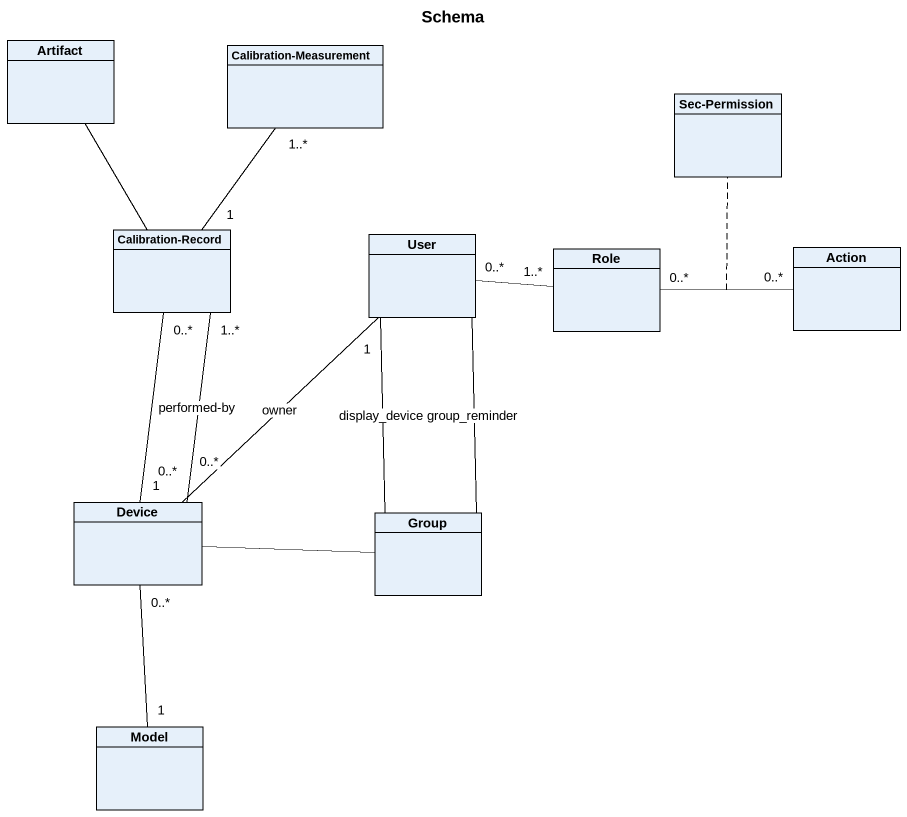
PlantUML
@startuml
title Schema
hide circle
hide empty members
class "Artifact" as Artifact_
class "Calibration-Measurement" as Calibration_Measurement
class "Sec-Permission" as Sec_Permission
class "Calibration-Record" as Calibration_Record
class User
class Role
class "Action" as Action_
class Device
class "Group" as Group_
class Model
Calibration_Measurement "1..*" -- "1" Calibration_Record
Calibration_Record -up- Artifact_
Calibration_Record "0..*" -- "1" Device
Calibration_Record "1..*" -- "0..*" Device : performed-by
User "0..*" -right- "1..*" Role
User -- Group_ : group_reminder
User -- Group_ : display_device
Action_ "0..*" -left- "0..*" Role
(Action_, Role) .. Sec_Permission
Device "0..*" -up- "1" User : owner
Device -right- Group_
Model "1" -up- "0..*" Device
@enduml
